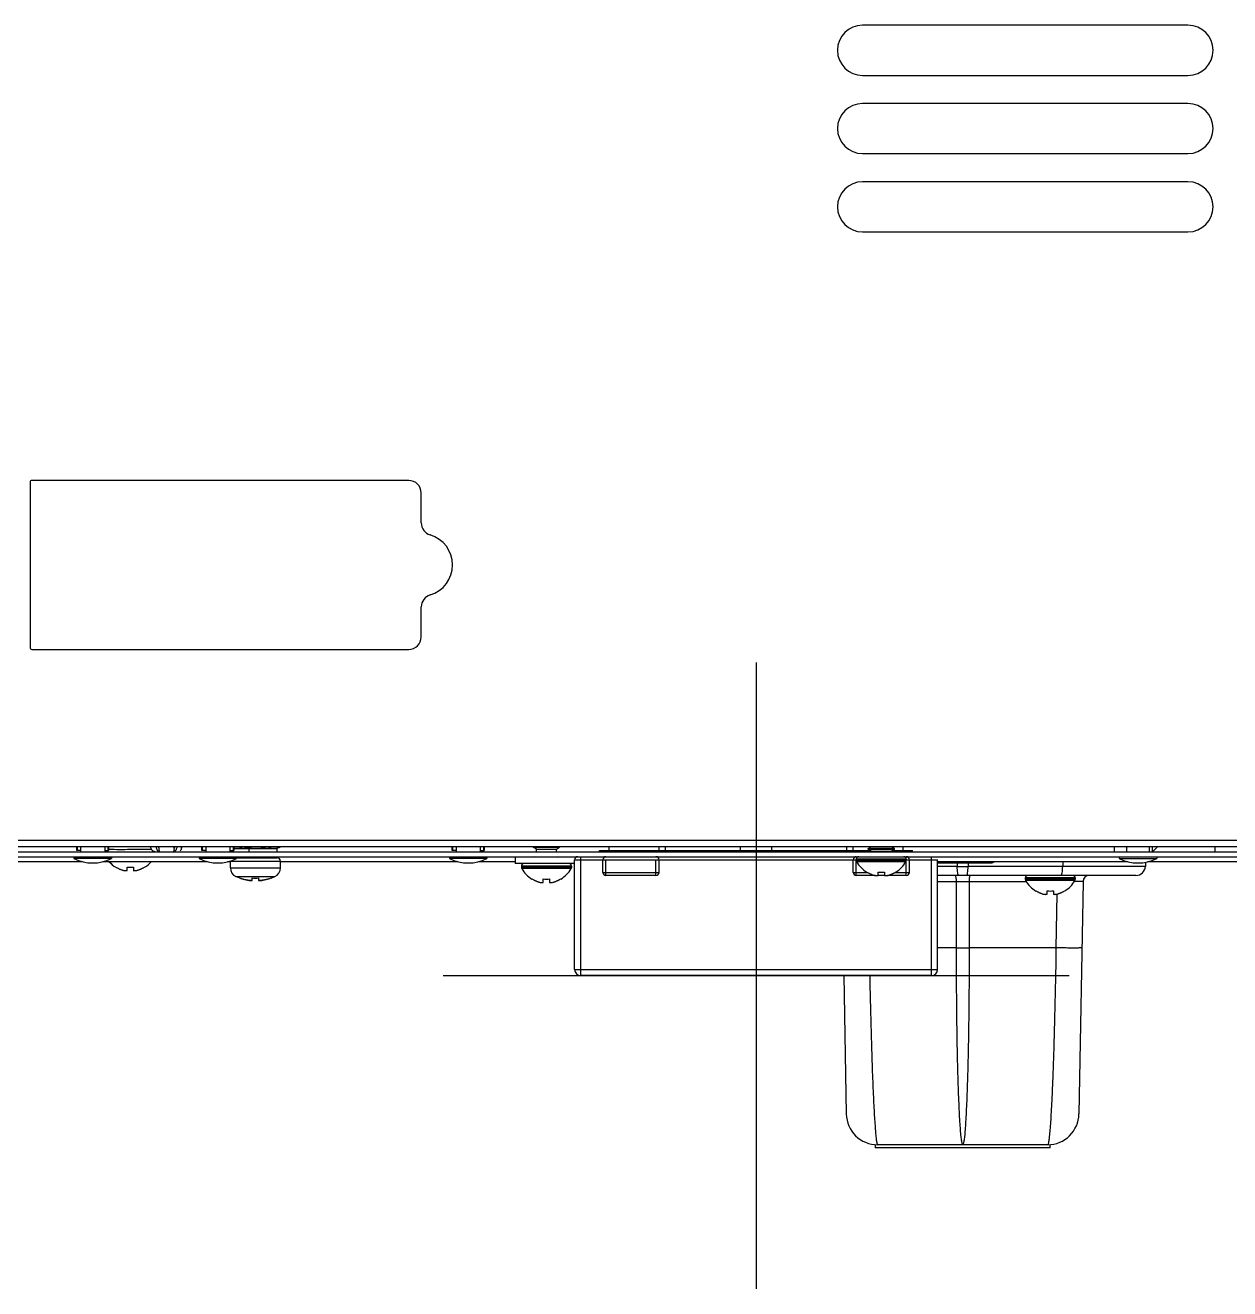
# Model space of a CAD drawing. Header units: millimetres. Extents: x 361 to 5577, y 463 to 3774.
# Drawn here: x 3642.5 to 3834.9, y 2938.5 to 3140.3 of the extents above; entities that cross this region are included whole.
import ezdxf

# ---------------------------------------------------------------- set-up
doc = ezdxf.new("R2010")
doc.units = ezdxf.units.MM
doc.header["$LTSCALE"] = 330
doc.layers.get('0').update_dxf_attribs({"linetype": 'CONTINUOUS'})
doc.layers.add('GEOM', color=7, linetype='CONTINUOUS')

msp = doc.modelspace()

# ---------------------------------------------------------------- linework, layer by layer
at = {"color": 7, "linetype": 'Continuous'}
for p, q in [((3828.23, 3140.31), (3776.23, 3140.31)), ((3776.23, 3132.31), (3828.23, 3132.31)), ((3828.23, 3127.81), (3776.23, 3127.81)), ((3776.23, 3119.81), (3828.23, 3119.81)), ((3828.23, 3115.31), (3776.23, 3115.31)), ((3776.23, 3107.31), (3828.23, 3107.31)), ((3703.73, 3067.61), (3643.53, 3067.61)), ((3643.23, 3067.31), (3643.23, 3040.91)), ((3705.73, 3060.82), (3705.73, 3065.61)), ((3705.73, 3042.61), (3705.73, 3047.4)), ((3643.53, 3040.61), (3703.73, 3040.61)), ((4077.23, 3010.11), (3281.23, 3010.11)), ((4077.23, 3009.11), (3281.23, 3009.11)), ((3650.68, 3008.51), (3650.68, 3009.11)), ((3650.79, 3008.51), (3650.79, 3009.11)), ((3651.3, 3009.11), (3651.3, 3008.31)), ((3655.16, 3009.11), (3655.16, 3008.31)), ((3655.66, 3009.11), (3655.66, 3008.51)), ((3655.78, 3009.11), (3655.78, 3008.51)), ((3670.68, 3008.51), (3670.68, 3009.11)), ((3670.79, 3008.51), (3670.79, 3009.11)), ((3671.3, 3009.11), (3671.3, 3008.31)), ((3675.16, 3009.11), (3675.16, 3008.31)), ((3675.66, 3009.11), (3675.66, 3008.51)), ((3675.78, 3009.11), (3675.78, 3008.51)), ((3677.23, 3009.11), (3677.23, 3009.01)), ((3681.22, 3009.11), (3681.22, 3009.01)), ((3683.21, 3009.01), (3682.61, 3008.81)), ((3683.21, 3009.11), (3683.21, 3009.01)), ((3710.68, 3008.51), (3710.68, 3009.11)), ((3710.79, 3008.51), (3710.79, 3009.11)), ((3711.3, 3009.11), (3711.3, 3008.31)), ((3715.16, 3009.11), (3715.16, 3008.31)), ((3715.66, 3009.11), (3715.66, 3008.51)), ((3715.78, 3009.11), (3715.78, 3008.51)), ((3723.63, 3009.01), (3723.63, 3009.11)), ((3723.63, 3009.01), (3727.83, 3009.01)), ((3724.13, 3008.72), (3723.63, 3009.01)), ((3727.33, 3008.72), (3727.83, 3009.01)), ((3727.83, 3009.01), (3727.83, 3009.11)), ((3735.73, 3008.51), (3735.73, 3009.11)), ((3743.73, 3008.51), (3743.73, 3009.11)), ((3744.73, 3008.51), (3744.73, 3009.11)), ((3756.73, 3008.51), (3756.73, 3009.11)), ((3761.73, 3008.51), (3761.73, 3009.11)), ((3773.73, 3008.51), (3773.73, 3009.11)), ((3774.73, 3008.51), (3774.73, 3009.11)), ((3777.13, 3008.81), (3777.63, 3009.1)), ((3777.63, 3009.1), (3777.63, 3009.11)), ((3777.63, 3009.1), (3780.83, 3009.1)), ((3780.83, 3009.1), (3780.83, 3009.11)), ((3781.33, 3008.81), (3780.83, 3009.1)), ((3782.73, 3008.51), (3782.73, 3009.11)), ((3816.48, 3008.31), (3816.48, 3009.11)), ((3818.48, 3008.31), (3818.48, 3009.11)), ((3822.08, 3008.31), (3822.08, 3009.11)), ((3822.53, 3009.11), (3822.53, 3008.31)), ((3822.58, 3008.31), (3823.38, 3009.11)), ((3832.58, 3008.31), (3832.58, 3009.11)), ((3280.13, 3008.31), (4078.33, 3008.31)), ((3281.23, 3007.51), (4077.23, 3007.51)), ((3650.23, 3007.51), (3650.23, 3007.21)), ((3656.23, 3007.21), (3650.23, 3007.21)), ((3651.3, 3008.51), (3650.68, 3008.51)), ((3655.16, 3008.51), (3655.78, 3008.51)), ((3656.23, 3007.51), (3656.23, 3007.21)), ((3662.65, 3008.67), (3662.61, 3008.67)), ((3662.83, 3008.31), (3662.83, 3008.45)), ((3670.23, 3007.51), (3670.23, 3007.21)), ((3676.23, 3007.21), (3670.23, 3007.21)), ((3671.3, 3008.51), (3670.68, 3008.51)), ((3675.16, 3008.51), (3675.78, 3008.51)), ((3675.84, 3008.81), (3675.78, 3008.83)), ((3675.78, 3008.81), (3682.73, 3008.81)), ((3676.23, 3007.51), (3676.23, 3007.21)), ((3676.23, 3007.31), (3682.73, 3007.31)), ((3677.23, 3007.31), (3677.23, 3007.5)), ((3677.23, 3007.31), (3677.23, 3007.5)), ((3678.22, 3008.31), (3678.22, 3008.81)), ((3681.23, 3007.31), (3681.23, 3007.5)), ((3681.23, 3007.31), (3681.23, 3007.5)), ((3682.73, 3008.31), (3682.73, 3008.81)), ((3710.23, 3007.51), (3710.23, 3007.21)), ((3716.23, 3007.21), (3710.23, 3007.21)), ((3711.3, 3008.51), (3710.68, 3008.51)), ((3715.16, 3008.51), (3715.78, 3008.51)), ((3716.23, 3007.51), (3716.23, 3007.21)), ((3730.23, 3007.41), (3720.73, 3007.41)), ((3720.73, 3007.41), (3720.73, 3006.41)), ((3723.97, 3007.41), (3723.8, 3007.51)), ((3724.13, 3008.72), (3727.33, 3008.72)), ((3724.13, 3008.31), (3724.13, 3008.72)), ((3727.33, 3008.31), (3727.33, 3008.72)), ((3727.48, 3007.41), (3727.65, 3007.51)), ((3730.23, 3007.01), (3775.23, 3007.01)), ((3730.23, 2989.51), (3730.23, 3007.01)), ((3734.23, 3008.51), (3777.47, 3008.51)), ((3734.23, 3008.31), (3734.23, 3008.51)), ((3734.73, 3005.01), (3734.73, 3007.01)), ((3735.23, 3004.51), (3735.23, 3007.01)), ((3743.23, 3004.51), (3743.23, 3007.01)), ((3743.73, 3005.01), (3743.73, 3007.01)), ((3774.73, 3005.01), (3774.73, 3007.01)), ((3783.23, 3007.11), (3775.23, 3007.11)), ((3775.23, 3007.11), (3775.23, 3006.91)), ((3783.23, 3006.91), (3775.23, 3006.91)), ((3775.23, 3004.51), (3775.23, 3006.91)), ((3777.13, 3008.81), (3781.33, 3008.81)), ((3777.13, 3008.71), (3777.13, 3008.81)), ((3777.13, 3008.71), (3781.33, 3008.71)), ((3777.63, 3008.42), (3777.13, 3008.71)), ((3777.63, 3008.42), (3780.83, 3008.42)), ((3780.83, 3008.42), (3781.33, 3008.71)), ((3780.98, 3008.51), (3784.23, 3008.51)), ((3781.33, 3008.71), (3781.33, 3008.81)), ((3783.23, 3007.11), (3783.23, 3006.91)), ((3783.23, 3007.01), (3788.23, 3007.01)), ((3783.23, 3004.51), (3783.23, 3006.91)), ((3783.73, 3005.01), (3783.73, 3007.01)), ((3784.23, 3008.31), (3784.23, 3008.51)), ((3788.23, 2989.51), (3788.23, 3007.01)), ((3817.23, 3007.51), (3817.23, 3007.21)), ((3817.23, 3007.21), (3823.23, 3007.21)), ((3823.23, 3007.51), (3823.23, 3007.21)), ((3651.6, 3006.71), (3627.58, 3006.71)), ((3671.6, 3006.71), (3654.85, 3006.71)), ((3656.93, 3005.83), (3656.93, 3005.86)), ((3658.73, 3005.31), (3658.73, 3005.86)), ((3659.73, 3005.86), (3659.73, 3005.31)), ((3661.53, 3005.86), (3661.53, 3005.83)), ((3675.23, 3006.71), (3674.85, 3006.71)), ((3675.23, 3006.81), (3683.23, 3006.81)), ((3675.23, 3005.71), (3675.23, 3006.81)), ((3675.23, 3005.71), (3683.23, 3005.71)), ((3683.23, 3005.71), (3683.23, 3006.81)), ((3711.6, 3006.71), (3683.23, 3006.71)), ((3720.73, 3006.71), (3714.85, 3006.71)), ((3730.23, 3006.41), (3720.73, 3006.41)), ((3729.73, 3006.01), (3721.73, 3006.01)), ((3721.73, 3006.01), (3721.73, 3005.81)), ((3729.73, 3005.81), (3721.73, 3005.81)), ((3729.67, 3005.61), (3721.78, 3005.61)), ((3729.73, 3006.01), (3729.73, 3005.81)), ((3734.73, 3005.01), (3743.73, 3005.01)), ((3774.73, 3005.01), (3777.02, 3005.01)), ((3783.17, 3006.71), (3775.28, 3006.71)), ((3776.93, 3005.03), (3776.93, 3005.06)), ((3778.73, 3004.51), (3778.73, 3005.06)), ((3779.73, 3005.01), (3778.73, 3005.01)), ((3779.73, 3005.06), (3779.73, 3004.51)), ((3781.43, 3005.01), (3783.73, 3005.01)), ((3781.53, 3005.06), (3781.53, 3005.03)), ((3818.62, 3006.71), (3788.23, 3006.71)), ((3788.23, 3006.51), (3796.84, 3006.51)), ((3791.36, 3005.95), (3788.23, 3005.95)), ((3791.36, 3006.51), (3791.36, 3005.95)), ((3793.09, 3006.51), (3793.09, 3005.95)), ((3808.21, 3005.95), (3793.09, 3005.95)), ((3808.23, 3006.71), (3808.21, 3005.95)), ((3821.44, 3006.62), (3821.42, 3005.95)), ((3858.62, 3006.71), (3821.83, 3006.71)), ((3676.1, 3004.35), (3682.35, 3004.35)), ((3676.72, 3004.1), (3676.1, 3004.35)), ((3676.73, 3004.1), (3676.73, 3004.11)), ((3678.73, 3003.71), (3678.73, 3004.11)), ((3679.73, 3004.11), (3679.73, 3003.77)), ((3679.73, 3003.76), (3679.73, 3003.71)), ((3681.73, 3004.1), (3682.35, 3004.35)), ((3681.73, 3004.11), (3681.73, 3004.1)), ((3723.43, 3003.93), (3723.43, 3003.96)), ((3725.23, 3003.41), (3725.23, 3003.96)), ((3726.23, 3003.96), (3726.23, 3003.41)), ((3728.03, 3003.96), (3728.03, 3003.93)), ((3743.23, 3004.51), (3735.23, 3004.51)), ((3778.23, 3004.51), (3775.23, 3004.51)), ((3779.73, 3004.51), (3778.73, 3004.51)), ((3783.23, 3004.51), (3780.23, 3004.51)), ((3806.7, 3004.51), (3788.23, 3004.51)), ((3791.18, 3003.52), (3788.23, 3003.52)), ((3802.41, 3003.52), (3793.27, 3003.52)), ((3810.23, 3004.11), (3802.23, 3004.11)), ((3802.23, 3004.11), (3802.23, 3003.91)), ((3810.23, 3003.91), (3802.23, 3003.91)), ((3810.17, 3003.71), (3802.28, 3003.71)), ((3807.37, 3004.51), (3806.7, 3004.51)), ((3819.92, 3004.51), (3807.37, 3004.51)), ((3809.83, 3004.51), (3807.95, 3004.51)), ((3810.23, 3004.11), (3810.23, 3003.91)), ((3803.93, 3002.03), (3803.93, 3002.06)), ((3805.73, 3001.51), (3805.73, 3002.06)), ((3806.73, 3002.06), (3806.73, 3001.51)), ((3808.53, 3002.06), (3808.53, 3002.03)), ((3787.23, 2988.51), (3731.23, 2988.51)), ((3806.23, 2961.01), (3778.23, 2961.01))]:
    msp.add_line(p, q, dxfattribs=at)
at = {"color": 1}
for p, q in [((3759.23, 3038.51), (3759.23, 2938.51)), ((3709.23, 2988.51), (3809.23, 2988.51))]:
    msp.add_line(p, q, dxfattribs=at)
at = {"color": 9, "linetype": 'Continuous'}
for p, q in [((3731.23, 2988.51), (3731.23, 3007.51)), ((3787.23, 2988.51), (3787.23, 3007.51)), ((3730.23, 2989.51), (3788.23, 2989.51))]:
    msp.add_line(p, q, dxfattribs=at)
at = {"color": 7, "linetype": 'Continuous'}
for centre, radius, start, end in [((3776.23, 3136.31), 4, 90, 270), ((3828.23, 3136.31), 4, 270, 90), ((3776.23, 3123.81), 4, 90, 270), ((3828.23, 3123.81), 4, 270, 90), ((3776.23, 3111.31), 4, 90, 270), ((3828.23, 3111.31), 4, 270, 90), ((3643.53, 3067.31), 0.3, 90, 180), ((3703.73, 3065.61), 2, 0, 90), ((3707.73, 3060.82), 2, 180, 253.3985), ((3705.73, 3054.11), 5, 286.6015, 73.3985), ((3707.73, 3047.4), 2, 106.6015, 180), ((3703.73, 3042.61), 2, 270, 360), ((3643.53, 3040.91), 0.3, 180, 270), ((3686.11, 3012.1), 22.55, 187.631, 188.1229), ((3676.06, 3010.67), 12.4, 188.1384, 188.655), ((3654, 3010.67), 12.4, 351.345, 351.8616), ((3643.94, 3012.1), 22.55, 351.8771, 352.369), ((3676.27, 3011.76), 2.94, 260.2289, 261.6437), ((3682.17, 3011.78), 2.95, 278.36, 280.3521), ((3653.23, 3013.29), 6.78, 243.732, 296.268), ((3673.23, 3013.29), 6.78, 243.732, 296.268), ((3682.73, 3006.81), 0.5, 0, 90), ((3713.23, 3013.29), 6.78, 243.732, 296.268), ((3730.73, 3007.01), 0.5, 90, 180), ((3735.23, 3007.01), 0.5, 90, 180), ((3743.23, 3007.01), 0.5, 0, 90), ((3775.23, 3007.01), 0.5, 90, 180), ((3775.63, 3007.11), 0.4, 90, 180), ((3775.63, 3006.91), 0.4, 180, 210.3012), ((3782.83, 3007.11), 0.4, 0, 90), ((3782.83, 3006.91), 0.4, 329.6988, 360), ((3783.23, 3007.01), 0.5, 0, 90), ((3820.23, 3013.29), 6.78, 243.732, 296.268), ((3659.42, 3009.93), 4.8, 222.1985, 238.6273), ((3659.42, 3009.93), 4.8, 222.3222, 238.6273), ((3659.41, 3009.91), 4.75, 238.4659, 241.0313), ((3659.41, 3009.91), 4.75, 241.0316, 241.9926), ((3659.41, 3009.91), 4.75, 241.9926, 243.3187), ((3659.41, 3009.91), 4.74, 243.3188, 244.4598), ((3659.41, 3009.9), 4.74, 244.4598, 245.4278), ((3659.4, 3009.9), 4.73, 245.4278, 246.6825), ((3659.4, 3009.89), 4.73, 246.6826, 247.4526), ((3659.4, 3009.89), 4.72, 247.4524, 248.9975), ((3659.4, 3009.88), 4.72, 248.9977, 249.4819), ((3659.39, 3009.87), 4.7, 249.4813, 251.5344), ((3659.39, 3009.85), 4.68, 251.535, 252.6227), ((3659.38, 3009.83), 4.67, 252.6228, 253.6051), ((3659.37, 3009.8), 4.64, 253.6036, 255.6824), ((3658.48, 3007.3), 2.01, 262.7259, 264.7415), ((3658.48, 3007.28), 1.98, 264.7442, 265.3991), ((3658.48, 3007.27), 1.97, 265.3984, 266.7833), ((3658.48, 3007.26), 1.96, 266.7841, 267.6235), ((3658.48, 3007.25), 1.96, 267.6234, 268.8455), ((3658.48, 3007.25), 1.95, 268.8459, 270.9258), ((3658.48, 3007.25), 1.95, 270.9261, 271.9964), ((3658.48, 3007.26), 1.96, 271.9964, 273.0228), ((3658.48, 3007.27), 1.97, 273.0233, 274.286), ((3658.47, 3007.28), 1.98, 274.2856, 275.1372), ((3658.47, 3007.3), 2.01, 275.1401, 277.2744), ((3659.23, 3009.63), 3.8, 262.4351, 277.5649), ((3659.98, 3007.3), 2.01, 262.7256, 264.8598), ((3659.98, 3007.28), 1.98, 264.8627, 265.7144), ((3659.98, 3007.27), 1.97, 265.714, 266.9766), ((3659.98, 3007.25), 1.96, 266.9771, 268.0037), ((3659.98, 3007.25), 1.95, 268.0037, 269.0738), ((3659.98, 3007.25), 1.95, 269.0741, 270.1995), ((3659.98, 3007.25), 1.95, 270.1995, 271.1541), ((3659.98, 3007.25), 1.95, 271.1545, 272.3767), ((3659.98, 3007.26), 1.96, 272.3765, 273.2159), ((3659.97, 3007.27), 1.97, 273.2167, 274.6016), ((3659.97, 3007.28), 1.98, 274.6009, 275.2558), ((3659.97, 3007.3), 2.01, 275.2585, 277.2741), ((3659.08, 3009.8), 4.64, 284.3176, 286.3964), ((3659.07, 3009.83), 4.67, 286.3949, 287.3772), ((3659.07, 3009.85), 4.68, 287.3773, 288.465), ((3659.06, 3009.87), 4.7, 288.4656, 290.5187), ((3659.06, 3009.88), 4.72, 290.5181, 291.0023), ((3659.05, 3009.89), 4.72, 291.0025, 292.5476), ((3659.05, 3009.89), 4.73, 292.5474, 293.3174), ((3659.05, 3009.9), 4.73, 293.3175, 294.5722), ((3659.05, 3009.9), 4.74, 294.5722, 295.5402), ((3659.04, 3009.91), 4.74, 295.5402, 296.6812), ((3659.04, 3009.91), 4.75, 296.6813, 298.0074), ((3659.04, 3009.91), 4.75, 298.0074, 298.9684), ((3659.04, 3009.91), 4.75, 298.9687, 301.5341), ((3659.03, 3009.93), 4.8, 301.3727, 317.6778), ((3659.03, 3009.93), 4.8, 301.3727, 317.8015), ((3676.73, 3005.71), 1.5, 180, 245.2801), ((3681.73, 3005.71), 1.5, 294.7199, 360), ((3722.13, 3006.01), 0.4, 90, 180), ((3722.13, 3005.81), 0.4, 180, 210.3012), ((3725.92, 3008.03), 4.8, 210.3012, 238.6273), ((3725.92, 3008.03), 4.8, 210.3012, 238.6273), ((3725.53, 3008.03), 4.8, 301.3727, 329.6988), ((3725.53, 3008.03), 4.8, 301.3727, 329.6988), ((3729.33, 3006.01), 0.4, 0, 90), ((3729.33, 3005.81), 0.4, 329.6988, 360), ((3735.23, 3005.01), 0.5, 180, 270), ((3743.23, 3005.01), 0.5, 270, 360), ((3775.23, 3005.01), 0.5, 180, 270), ((3779.42, 3009.13), 4.8, 210.3012, 238.6273), ((3779.42, 3009.13), 4.8, 210.3012, 238.6273), ((3779.41, 3009.11), 4.75, 238.4659, 241.0313), ((3779.41, 3009.11), 4.75, 241.0316, 241.9926), ((3779.41, 3009.11), 4.75, 241.9926, 243.3187), ((3779.41, 3009.11), 4.74, 243.3188, 244.4598), ((3779.41, 3009.1), 4.74, 244.4598, 245.4278), ((3779.23, 3008.83), 3.8, 262.4351, 277.5649), ((3779.05, 3009.1), 4.74, 294.5722, 295.5402), ((3779.04, 3009.11), 4.74, 295.5402, 296.6812), ((3779.04, 3009.11), 4.75, 296.6813, 298.0074), ((3779.04, 3009.11), 4.75, 298.0074, 298.9684), ((3779.04, 3009.11), 4.75, 298.9687, 301.5341), ((3779.03, 3009.13), 4.8, 301.3727, 329.6988), ((3779.03, 3009.13), 4.8, 301.3727, 329.6988), ((3783.23, 3005.01), 0.5, 270, 360), ((3792.23, 3469.05), 463.09, 269.8926, 270.1074), ((3796.84, 3007.01), 0.5, 270, 322.9569), ((3819.92, 3006.01), 1.5, 270, 358), ((3679.04, 3010.73), 7.01, 250.741, 252.3068), ((3679.04, 3010.73), 7.01, 252.3069, 253.8662), ((3679.04, 3010.74), 7.02, 253.8662, 254.2195), ((3679.04, 3010.74), 7.02, 254.2196, 255.4252), ((3679.04, 3010.75), 7.03, 255.4251, 256.0151), ((3679.04, 3010.76), 7.04, 256.0152, 256.9892), ((3679.05, 3010.76), 7.04, 256.9892, 257.7318), ((3679.05, 3010.77), 7.05, 257.7318, 258.5614), ((3679.05, 3010.79), 7.07, 258.5614, 259.4226), ((3679.05, 3010.8), 7.09, 259.4225, 260.136), ((3679.06, 3010.83), 7.11, 260.1363, 261.1566), ((3679.39, 3008.25), 4.68, 251.535, 252.6227), ((3679.06, 3010.85), 7.14, 261.1563, 261.7036), ((3679.38, 3008.23), 4.67, 252.6228, 253.6051), ((3679.07, 3010.91), 7.19, 261.7052, 263.2535), ((3679.37, 3008.21), 4.64, 253.6039, 255.4977), ((3679.37, 3008.18), 4.61, 255.4993, 255.6843), ((3678.47, 3007.96), 4.2, 266.6174, 268.2884), ((3678.48, 3005.7), 2.01, 262.7259, 264.7415), ((3678.48, 3005.68), 1.98, 264.7442, 265.3991), ((3678.48, 3005.67), 1.97, 265.3984, 266.7833), ((3678.48, 3008.02), 4.26, 268.2856, 269.1489), ((3678.48, 3005.66), 1.96, 266.7841, 267.6235), ((3678.48, 3005.65), 1.96, 267.6234, 268.8455), ((3678.48, 3008.04), 4.28, 269.1489, 269.9722), ((3678.48, 3005.65), 1.95, 268.8459, 270.9258), ((3678.48, 3008.03), 4.27, 269.9713, 271.1104), ((3678.48, 3005.65), 1.95, 270.9261, 271.9964), ((3678.48, 3005.66), 1.96, 271.9964, 273.0228), ((3678.48, 3008.01), 4.25, 271.1109, 271.6717), ((3678.48, 3005.67), 1.97, 273.0233, 274.286), ((3678.48, 3007.96), 4.2, 271.6686, 273.3824), ((3678.47, 3005.68), 1.98, 274.2856, 275.1372), ((3678.47, 3005.7), 2.01, 275.1401, 277.2744), ((3679.23, 3011.27), 7.17, 266.0052, 270.0013), ((3679.23, 3011.27), 7.17, 269.9987, 273.9948), ((3679.97, 3007.96), 4.2, 266.6176, 268.3314), ((3679.98, 3005.7), 2.01, 262.7256, 264.8598), ((3679.98, 3005.68), 1.98, 264.8627, 265.7144), ((3679.98, 3005.67), 1.97, 265.714, 266.9766), ((3679.98, 3008.02), 4.25, 268.3283, 268.8891), ((3679.98, 3005.65), 1.96, 266.9771, 268.0037), ((3679.98, 3008.03), 4.27, 268.8896, 270.0287), ((3679.98, 3005.65), 1.95, 268.0037, 269.0738), ((3679.98, 3005.65), 1.95, 269.0741, 270.1995), ((3679.98, 3008.04), 4.28, 270.0278, 270.8511), ((3679.98, 3005.65), 1.95, 270.1995, 271.1541), ((3679.98, 3005.65), 1.95, 271.1545, 272.3767), ((3679.98, 3008.02), 4.26, 270.8511, 271.7144), ((3679.98, 3005.66), 1.96, 272.3765, 273.2159), ((3679.97, 3005.67), 1.97, 273.2167, 274.6016), ((3679.98, 3007.96), 4.2, 271.7116, 273.3826), ((3679.97, 3005.68), 1.98, 274.6009, 275.2558), ((3679.97, 3005.7), 2.01, 275.2585, 277.2741), ((3679.38, 3010.91), 7.19, 276.7465, 278.2948), ((3679.09, 3008.18), 4.61, 284.3157, 284.5007), ((3679.08, 3008.21), 4.64, 284.5023, 286.3961), ((3679.07, 3008.23), 4.67, 286.3949, 287.3772), ((3679.39, 3010.85), 7.14, 278.2964, 278.8437), ((3679.07, 3008.25), 4.68, 287.3773, 288.465), ((3679.39, 3010.83), 7.11, 278.8434, 279.8637), ((3679.4, 3010.8), 7.09, 279.864, 280.5775), ((3679.4, 3010.79), 7.07, 280.5774, 281.4385), ((3679.4, 3010.77), 7.05, 281.4386, 282.2682), ((3679.41, 3010.76), 7.04, 282.2682, 283.0108), ((3679.41, 3010.76), 7.04, 283.0108, 283.9848), ((3679.41, 3010.75), 7.03, 283.9849, 284.5749), ((3679.41, 3010.74), 7.02, 284.5748, 285.7804), ((3679.41, 3010.74), 7.02, 285.7805, 286.1338), ((3679.41, 3010.73), 7.01, 286.1338, 287.6931), ((3679.41, 3010.73), 7.01, 287.6932, 289.259), ((3725.91, 3008.01), 4.75, 238.4659, 241.0313), ((3725.91, 3008.01), 4.75, 241.0316, 241.9926), ((3725.91, 3008.01), 4.75, 241.9926, 243.3187), ((3725.91, 3008.01), 4.74, 243.3188, 244.4598), ((3725.91, 3008), 4.74, 244.4598, 245.4278), ((3725.9, 3008), 4.73, 245.4278, 246.6825), ((3725.9, 3007.99), 4.73, 246.6826, 247.4526), ((3725.9, 3007.99), 4.72, 247.4524, 248.9975), ((3725.9, 3007.98), 4.72, 248.9977, 249.4819), ((3725.89, 3007.97), 4.7, 249.4813, 251.5344), ((3725.89, 3007.95), 4.68, 251.535, 252.6227), ((3725.88, 3007.93), 4.67, 252.6228, 253.6051), ((3725.87, 3007.9), 4.64, 253.6036, 255.6824), ((3724.98, 3005.4), 2.01, 262.7259, 264.7415), ((3724.98, 3005.38), 1.98, 264.7442, 265.3991), ((3724.98, 3005.37), 1.97, 265.3984, 266.7833), ((3724.98, 3005.36), 1.96, 266.7841, 267.6235), ((3724.98, 3005.35), 1.96, 267.6234, 268.8455), ((3724.98, 3005.35), 1.95, 268.8459, 270.9258), ((3724.98, 3005.35), 1.95, 270.9261, 271.9964), ((3724.98, 3005.36), 1.96, 271.9964, 273.0228), ((3724.98, 3005.37), 1.97, 273.0233, 274.286), ((3724.97, 3005.38), 1.98, 274.2856, 275.1372), ((3724.97, 3005.4), 2.01, 275.1401, 277.2744), ((3725.73, 3007.73), 3.8, 262.4351, 277.5649), ((3726.48, 3005.4), 2.01, 262.7256, 264.8598), ((3726.48, 3005.38), 1.98, 264.8627, 265.7144), ((3726.48, 3005.37), 1.97, 265.714, 266.9766), ((3726.48, 3005.35), 1.96, 266.9771, 268.0037), ((3726.48, 3005.35), 1.95, 268.0037, 269.0738), ((3726.48, 3005.35), 1.95, 269.0741, 270.1995), ((3726.48, 3005.35), 1.95, 270.1995, 271.1541), ((3726.48, 3005.35), 1.95, 271.1545, 272.3767), ((3726.48, 3005.36), 1.96, 272.3765, 273.2159), ((3726.47, 3005.37), 1.97, 273.2167, 274.6016), ((3726.47, 3005.38), 1.98, 274.6009, 275.2558), ((3726.47, 3005.4), 2.01, 275.2585, 277.2741), ((3725.58, 3007.9), 4.64, 284.3176, 286.3964), ((3725.57, 3007.93), 4.67, 286.3949, 287.3772), ((3725.57, 3007.95), 4.68, 287.3773, 288.465), ((3725.56, 3007.97), 4.7, 288.4656, 290.5187), ((3725.56, 3007.98), 4.72, 290.5181, 291.0023), ((3725.55, 3007.99), 4.72, 291.0025, 292.5476), ((3725.55, 3007.99), 4.73, 292.5474, 293.3174), ((3725.55, 3008), 4.73, 293.3175, 294.5722), ((3725.55, 3008), 4.74, 294.5722, 295.5402), ((3725.54, 3008.01), 4.74, 295.5402, 296.6812), ((3725.54, 3008.01), 4.75, 296.6813, 298.0074), ((3725.54, 3008.01), 4.75, 298.0074, 298.9684), ((3725.54, 3008.01), 4.75, 298.9687, 301.5341), ((3779.4, 3009.1), 4.73, 245.4278, 246.6825), ((3779.4, 3009.09), 4.73, 246.6826, 247.4526), ((3779.4, 3009.09), 4.72, 247.4524, 248.9975), ((3779.4, 3009.08), 4.72, 248.9977, 249.4819), ((3779.39, 3009.07), 4.7, 249.4813, 251.5344), ((3779.39, 3009.05), 4.68, 251.535, 252.6227), ((3779.38, 3009.03), 4.67, 252.6228, 253.6051), ((3779.37, 3009), 4.64, 253.6036, 255.6824), ((3778.48, 3006.5), 2.01, 262.7259, 264.7415), ((3778.48, 3006.48), 1.98, 264.7442, 265.3991), ((3778.48, 3006.47), 1.97, 265.3984, 266.7833), ((3778.48, 3006.46), 1.96, 266.7841, 267.6235), ((3778.48, 3006.45), 1.96, 267.6234, 268.8455), ((3778.48, 3006.45), 1.95, 268.8459, 270.9258), ((3778.48, 3006.45), 1.95, 270.9261, 271.9964), ((3778.48, 3006.46), 1.96, 271.9964, 273.0228), ((3778.48, 3006.47), 1.97, 273.0233, 274.286), ((3778.47, 3006.48), 1.98, 274.2856, 275.1372), ((3778.47, 3006.5), 2.01, 275.1401, 277.2744), ((3779.98, 3006.5), 2.01, 262.7256, 264.8598), ((3779.98, 3006.48), 1.98, 264.8627, 265.7144), ((3779.98, 3006.47), 1.97, 265.714, 266.9766), ((3779.98, 3006.45), 1.96, 266.9771, 268.0037), ((3779.98, 3006.45), 1.95, 268.0037, 269.0738), ((3779.98, 3006.45), 1.95, 269.0741, 270.1995), ((3779.98, 3006.45), 1.95, 270.1995, 271.1541), ((3779.98, 3006.45), 1.95, 271.1545, 272.3767), ((3779.98, 3006.46), 1.96, 272.3765, 273.2159), ((3779.97, 3006.47), 1.97, 273.2167, 274.6016), ((3779.97, 3006.48), 1.98, 274.6009, 275.2558), ((3779.97, 3006.5), 2.01, 275.2585, 277.2741), ((3779.08, 3009), 4.64, 284.3176, 286.3964), ((3779.07, 3009.03), 4.67, 286.3949, 287.3772), ((3779.07, 3009.05), 4.68, 287.3773, 288.465), ((3779.06, 3009.07), 4.7, 288.4656, 290.5187), ((3779.06, 3009.08), 4.72, 290.5181, 291.0023), ((3779.05, 3009.09), 4.72, 291.0025, 292.5476), ((3779.05, 3009.09), 4.73, 292.5474, 293.3174), ((3779.05, 3009.1), 4.73, 293.3175, 294.5722), ((3802.63, 3004.11), 0.4, 90, 180), ((3802.63, 3003.91), 0.4, 180, 210.3012), ((3806.42, 3006.13), 4.8, 210.3012, 238.6273), ((3806.42, 3006.13), 4.8, 210.3012, 238.6273), ((3806.03, 3006.13), 4.8, 301.3727, 329.6988), ((3806.03, 3006.13), 4.8, 301.3727, 329.6988), ((3809.83, 3004.11), 0.4, 0, 90), ((3809.83, 3003.91), 0.4, 329.6988, 360), ((3812.46, 3003.51), 1, 89.9999, 179), ((3806.41, 3006.11), 4.75, 238.4659, 241.0313), ((3806.41, 3006.11), 4.75, 241.0316, 241.9926), ((3806.41, 3006.11), 4.75, 241.9926, 243.3187), ((3806.41, 3006.11), 4.74, 243.3188, 244.4598), ((3806.41, 3006.1), 4.74, 244.4598, 245.4278), ((3806.4, 3006.1), 4.73, 245.4278, 246.6825), ((3806.4, 3006.09), 4.73, 246.6826, 247.4526), ((3806.4, 3006.09), 4.72, 247.4524, 248.9975), ((3806.4, 3006.08), 4.72, 248.9977, 249.4819), ((3806.39, 3006.07), 4.7, 249.4813, 251.5344), ((3806.39, 3006.05), 4.68, 251.535, 252.6227), ((3806.38, 3006.03), 4.67, 252.6228, 253.6051), ((3806.37, 3006), 4.64, 253.6036, 255.6824), ((3805.48, 3003.5), 2.01, 262.7259, 264.7415), ((3805.48, 3003.48), 1.98, 264.7442, 265.3991), ((3805.48, 3003.47), 1.97, 265.3984, 266.7833), ((3805.48, 3003.46), 1.96, 266.7841, 267.6235), ((3805.48, 3003.45), 1.96, 267.6234, 268.8455), ((3805.48, 3003.45), 1.95, 268.8459, 270.9258), ((3805.48, 3003.45), 1.95, 270.9261, 271.9964), ((3805.48, 3003.46), 1.96, 271.9964, 273.0228), ((3805.48, 3003.47), 1.97, 273.0233, 274.286), ((3805.47, 3003.48), 1.98, 274.2856, 275.1372), ((3805.47, 3003.5), 2.01, 275.1401, 277.2744), ((3806.23, 3005.83), 3.8, 262.4351, 277.5649), ((3806.98, 3003.5), 2.01, 262.7256, 264.8598), ((3806.98, 3003.48), 1.98, 264.8627, 265.7144), ((3806.98, 3003.47), 1.97, 265.714, 266.9766), ((3806.98, 3003.45), 1.96, 266.9771, 268.0037), ((3806.98, 3003.45), 1.95, 268.0037, 269.0738), ((3806.98, 3003.45), 1.95, 269.0741, 270.1995), ((3806.98, 3003.45), 1.95, 270.1995, 271.1541), ((3806.98, 3003.45), 1.95, 271.1545, 272.3767), ((3806.98, 3003.46), 1.96, 272.3765, 273.2159), ((3806.97, 3003.47), 1.97, 273.2167, 274.6016), ((3806.97, 3003.48), 1.98, 274.6009, 275.2558), ((3806.97, 3003.5), 2.01, 275.2585, 277.2741), ((3806.08, 3006), 4.64, 284.3176, 286.3964), ((3806.07, 3006.03), 4.67, 286.3949, 287.3772), ((3806.07, 3006.05), 4.68, 287.3773, 288.465), ((3806.06, 3006.07), 4.7, 288.4656, 290.5187), ((3806.06, 3006.08), 4.72, 290.5181, 291.0023), ((3806.05, 3006.09), 4.72, 291.0025, 292.5476), ((3806.05, 3006.09), 4.73, 292.5474, 293.3174), ((3806.05, 3006.1), 4.73, 293.3175, 294.5722), ((3806.05, 3006.1), 4.74, 294.5722, 295.5402), ((3806.04, 3006.11), 4.74, 295.5402, 296.6812), ((3806.04, 3006.11), 4.75, 296.6813, 298.0074), ((3806.04, 3006.11), 4.75, 298.0074, 298.9684), ((3806.04, 3006.11), 4.75, 298.9687, 301.5341), ((3731.23, 2989.51), 1, 180, 270), ((3787.23, 2989.51), 1, 270, 360)]:
    msp.add_arc(centre, radius, start, end, dxfattribs=at)
for points, knots in [([(3662.61, 3008.72), (3662.59, 3008.75), (3662.54, 3008.87), (3662.5, 3009), (3662.49, 3009.11)], [0, 0, 0, 0, 0.241675, 1, 1, 1, 1]), ([(3663.37, 3009.11), (3663.37, 3009.08), (3663.38, 3008.98), (3663.4, 3008.88), (3663.42, 3008.8)], [0, 0, 0, 0, 0.257588, 1, 1, 1, 1]), ([(3663.72, 3009.11), (3663.72, 3009.09), (3663.73, 3009.02), (3663.75, 3008.96), (3663.78, 3008.91)], [0, 0, 0, 0, 0.273417, 1, 1, 1, 1]), ([(3666.33, 3009.11), (3666.33, 3009.09), (3666.32, 3009.02), (3666.3, 3008.96), (3666.27, 3008.91)], [0, 0, 0, 0, 0.273417, 1, 1, 1, 1]), ([(3666.68, 3009.11), (3666.68, 3009.08), (3666.67, 3008.98), (3666.65, 3008.88), (3666.63, 3008.8)], [0, 0, 0, 0, 0.257588, 1, 1, 1, 1]), ([(3667.42, 3009.11), (3667.41, 3008.98), (3667.38, 3008.75), (3667.29, 3008.53), (3667.23, 3008.44)], [0, 0, 0, 0, 0.548563, 1, 1, 1, 1]), ([(3667.42, 3009.11), (3667.42, 3009.08), (3667.41, 3008.98), (3667.39, 3008.88), (3667.38, 3008.8)], [0, 0, 0, 0, 0.256996, 1, 1, 1, 1]), ([(3677.23, 3009.01), (3677.01, 3008.93), (3676.55, 3008.82), (3676.08, 3008.82), (3675.85, 3008.86)], [0, 0, 0, 0, 0.504885, 1, 1, 1, 1]), ([(3681.22, 3009.01), (3680.73, 3008.93), (3679.74, 3008.81), (3678.74, 3008.83), (3678.24, 3008.88)], [0, 0, 0, 0, 0.500049, 1, 1, 1, 1]), ([(3682.6, 3008.86), (3682.37, 3008.82), (3681.9, 3008.82), (3681.44, 3008.93), (3681.22, 3009.01)], [0, 0, 0, 0, 0.495115, 1, 1, 1, 1]), ([(3662.61, 3008.67), (3661.47, 3008.67), (3659.2, 3008.64), (3656.93, 3008.61), (3655.8, 3008.67)], [0, 0, 0, 0, 0.500033, 1, 1, 1, 1]), ([(3662.82, 3008.44), (3662.8, 3008.46), (3662.72, 3008.54), (3662.65, 3008.64), (3662.61, 3008.72)], [0, 0, 0, 0, 0.237367, 1, 1, 1, 1]), ([(3663.18, 3008.31), (3663.15, 3008.31), (3663.02, 3008.32), (3662.9, 3008.38), (3662.82, 3008.44)], [0, 0, 0, 0, 0.242127, 1, 1, 1, 1]), ([(3663.42, 3008.8), (3663.44, 3008.73), (3663.5, 3008.6), (3663.62, 3008.44), (3663.77, 3008.33), (3663.88, 3008.31), (3663.93, 3008.31)], [0, 0, 0, 0, 0.294157, 0.556143, 0.787697, 1, 1, 1, 1]), ([(3663.8, 3008.8), (3663.81, 3008.74), (3663.82, 3008.61), (3663.86, 3008.46), (3663.88, 3008.36), (3663.92, 3008.31), (3663.93, 3008.31)], [0, 0, 0, 0, 0.398639, 0.707275, 0.907852, 1, 1, 1, 1]), ([(3666.26, 3008.8), (3666.25, 3008.74), (3666.23, 3008.61), (3666.19, 3008.46), (3666.17, 3008.36), (3666.13, 3008.31), (3666.12, 3008.31)], [0, 0, 0, 0, 0.398639, 0.707275, 0.907852, 1, 1, 1, 1]), ([(3666.63, 3008.8), (3666.61, 3008.73), (3666.56, 3008.6), (3666.44, 3008.44), (3666.29, 3008.33), (3666.17, 3008.31), (3666.12, 3008.31)], [0, 0, 0, 0, 0.294157, 0.556143, 0.787697, 1, 1, 1, 1]), ([(3667.38, 3008.8), (3667.37, 3008.77), (3667.33, 3008.64), (3667.28, 3008.52), (3667.23, 3008.44)], [0, 0, 0, 0, 0.278928, 1, 1, 1, 1]), ([(3791.62, 3004.51), (3791.57, 3004.51), (3791.48, 3004.69), (3791.43, 3004.97), (3791.37, 3005.43), (3791.36, 3005.77), (3791.36, 3005.95)], [0, 0, 0, 0, 0.097657, 0.31284, 0.6278, 1, 1, 1, 1]), ([(3792.83, 3004.51), (3792.88, 3004.51), (3792.97, 3004.69), (3793.03, 3004.97), (3793.08, 3005.43), (3793.09, 3005.77), (3793.09, 3005.95)], [0, 0, 0, 0, 0.097657, 0.31284, 0.6278, 1, 1, 1, 1]), ([(3807.95, 3004.51), (3808, 3004.51), (3808.08, 3004.69), (3808.14, 3004.97), (3808.2, 3005.43), (3808.21, 3005.77), (3808.21, 3005.95)], [0, 0, 0, 0, 0.097657, 0.31284, 0.6278, 1, 1, 1, 1]), ([(3821.42, 3005.95), (3821.42, 3005.95), (3821.39, 3005.96), (3821.35, 3005.95), (3821.27, 3005.95), (3821.17, 3005.95), (3821.03, 3005.95), (3820.79, 3005.94), (3820.42, 3005.94), (3819.89, 3005.94), (3819.24, 3005.94), (3818.5, 3005.94), (3817.65, 3005.94), (3816.71, 3005.94), (3815.29, 3005.94), (3813.35, 3005.94), (3810.84, 3005.95), (3809.11, 3005.95), (3808.21, 3005.95)], [0, 0, 0, 0, 0.001165, 0.004622, 0.010372, 0.018405, 0.028704, 0.041252, 0.072994, 0.113389, 0.162131, 0.218851, 0.283117, 0.35444, 0.432276, 0.605072, 0.79625, 1, 1, 1, 1]), ([(3791.01, 3004.51), (3791.04, 3004.51), (3791.1, 3004.38), (3791.14, 3004.2), (3791.18, 3003.88), (3791.18, 3003.65), (3791.18, 3003.52)], [0, 0, 0, 0, 0.097661, 0.313495, 0.628813, 1, 1, 1, 1]), ([(3793.44, 3004.51), (3793.41, 3004.51), (3793.35, 3004.38), (3793.31, 3004.2), (3793.27, 3003.88), (3793.27, 3003.65), (3793.27, 3003.52)], [0, 0, 0, 0, 0.097661, 0.313495, 0.628813, 1, 1, 1, 1]), ([(3811.46, 3003.52), (3811.46, 3003.53), (3811.45, 3003.52), (3811.43, 3003.53), (3811.4, 3003.53), (3811.34, 3003.53), (3811.24, 3003.53), (3811.08, 3003.53), (3810.88, 3003.53), (3810.53, 3003.53), (3810.25, 3003.53), (3810.05, 3003.53)], [0, 0, 0, 0, 0.004128, 0.016428, 0.036896, 0.065489, 0.146759, 0.25949, 0.402641, 0.574884, 1, 1, 1, 1])]:
    msp.add_open_spline(points, degree=3, knots=knots, dxfattribs=at)
for points in [[(3678.24, 3008.88), (3677.9, 3008.91), (3677.57, 3008.95), (3677.23, 3009.01)], [(3683.21, 3009.01), (3683.04, 3008.95), (3682.88, 3008.91), (3682.71, 3008.88)], [(3793.27, 3003.52), (3792.57, 3003.52), (3791.88, 3003.52), (3791.18, 3003.52)]]:
    msp.add_open_spline(points, degree=3, dxfattribs=at)
at = {"layer": 'GEOM', "color": 9, "linetype": 'Continuous'}
for p, q in [((3791.18, 3003.52), (3791.18, 2992.95)), ((3793.27, 3003.52), (3793.27, 2992.95)), ((3807.29, 3001.53), (3807.14, 2992.95)), ((3791.18, 2992.95), (3788.23, 2992.95)), ((3807.14, 2992.95), (3793.27, 2992.95))]:
    msp.add_line(p, q, dxfattribs=at)
at = {"layer": 'GEOM', "color": 7, "linetype": 'Continuous'}
for p, q in [((3811.46, 3003.52), (3810.81, 2966.42)), ((3773.26, 2988.51), (3773.64, 2966.42)), ((3778.23, 2961.52), (3778.23, 2961.01)), ((3805.81, 2961.51), (3778.64, 2961.51)), ((3806.23, 2961.01), (3806.23, 2961.52))]:
    msp.add_line(p, q, dxfattribs=at)
at = {"layer": 'GEOM', "color": 9, "linetype": 'Continuous'}
msp.add_arc((3792.23, 3326.38), 333.43, 269.821, 270.179, dxfattribs=at)
at = {"layer": 'GEOM', "color": 7, "linetype": 'Continuous'}
for centre, start, end in [((3778.64, 2966.51), 180.9992, 270), ((3805.81, 2966.51), 270, 359.0009)]:
    msp.add_arc(centre, 5, start, end, dxfattribs=at)
at = {"layer": 'GEOM', "color": 9, "linetype": 'Continuous'}
for points, knots in [([(3791.18, 2992.95), (3791.19, 2990.88), (3791.2, 2986.84), (3791.26, 2980.99), (3791.34, 2976.37), (3791.42, 2972.97), (3791.49, 2970.7), (3791.57, 2968.65), (3791.65, 2966.83), (3791.73, 2965.26), (3791.82, 2963.96), (3791.91, 2962.94), (3792, 2962.26), (3792.07, 2961.87), (3792.12, 2961.68), (3792.16, 2961.56), (3792.2, 2961.51), (3792.23, 2961.51)], [0, 0, 0, 0, 0.196543, 0.384815, 0.557617, 0.636152, 0.708454, 0.773863, 0.831789, 0.881717, 0.923213, 0.955926, 0.9796, 0.988004, 0.994121, 0.998012, 1, 1, 1, 1]), ([(3793.27, 2992.95), (3793.27, 2990.88), (3793.25, 2986.84), (3793.19, 2980.99), (3793.11, 2976.37), (3793.03, 2972.97), (3792.96, 2970.7), (3792.88, 2968.65), (3792.8, 2966.83), (3792.72, 2965.26), (3792.63, 2963.96), (3792.54, 2962.94), (3792.46, 2962.26), (3792.38, 2961.87), (3792.33, 2961.68), (3792.3, 2961.56), (3792.25, 2961.51), (3792.23, 2961.51)], [0, 0, 0, 0, 0.196543, 0.384815, 0.557617, 0.636152, 0.708454, 0.773863, 0.831789, 0.881717, 0.923213, 0.955926, 0.9796, 0.988004, 0.994121, 0.998012, 1, 1, 1, 1]), ([(3807.14, 2992.95), (3807.11, 2990.88), (3807.04, 2986.84), (3806.9, 2980.98), (3806.77, 2976.37), (3806.65, 2972.97), (3806.56, 2970.7), (3806.47, 2968.64), (3806.37, 2966.82), (3806.28, 2965.26), (3806.18, 2963.96), (3806.09, 2962.94), (3806.01, 2962.26), (3805.95, 2961.87), (3805.9, 2961.68), (3805.87, 2961.57), (3805.83, 2961.51), (3805.81, 2961.51)], [0, 0, 0, 0, 0.196576, 0.384954, 0.55789, 0.636489, 0.708845, 0.774293, 0.832242, 0.882176, 0.923662, 0.956347, 0.979974, 0.98834, 0.994405, 0.998208, 1, 1, 1, 1]), ([(3811.27, 2992.95), (3811.27, 2992.94), (3811.23, 2992.94), (3811.19, 2992.93), (3811.09, 2992.93), (3810.96, 2992.93), (3810.79, 2992.93), (3810.5, 2992.92), (3810.07, 2992.92), (3809.46, 2992.92), (3808.75, 2992.93), (3807.97, 2992.94), (3807.42, 2992.94), (3807.14, 2992.95)], [0, 0, 0, 0, 0.004855, 0.018712, 0.041597, 0.07336, 0.113761, 0.1625, 0.283449, 0.432542, 0.605255, 0.796335, 1, 1, 1, 1]), ([(3777.38, 2988.5), (3777.42, 2986.67), (3777.5, 2983.11), (3777.63, 2977.99), (3777.76, 2974.01), (3777.88, 2971.11), (3777.96, 2969.19), (3778.05, 2967.46), (3778.13, 2965.94), (3778.22, 2964.63), (3778.3, 2963.54), (3778.38, 2962.69), (3778.46, 2962.13), (3778.51, 2961.8), (3778.56, 2961.65), (3778.59, 2961.55), (3778.62, 2961.51), (3778.64, 2961.51)], [0, 0, 0, 0, 0.203509, 0.394657, 0.567396, 0.645155, 0.716364, 0.780488, 0.837051, 0.885641, 0.925911, 0.957585, 0.980461, 0.988566, 0.994454, 0.998174, 1, 1, 1, 1])]:
    msp.add_open_spline(points, degree=3, knots=knots, dxfattribs=at)

doc.saveas('drawing.dxf')
